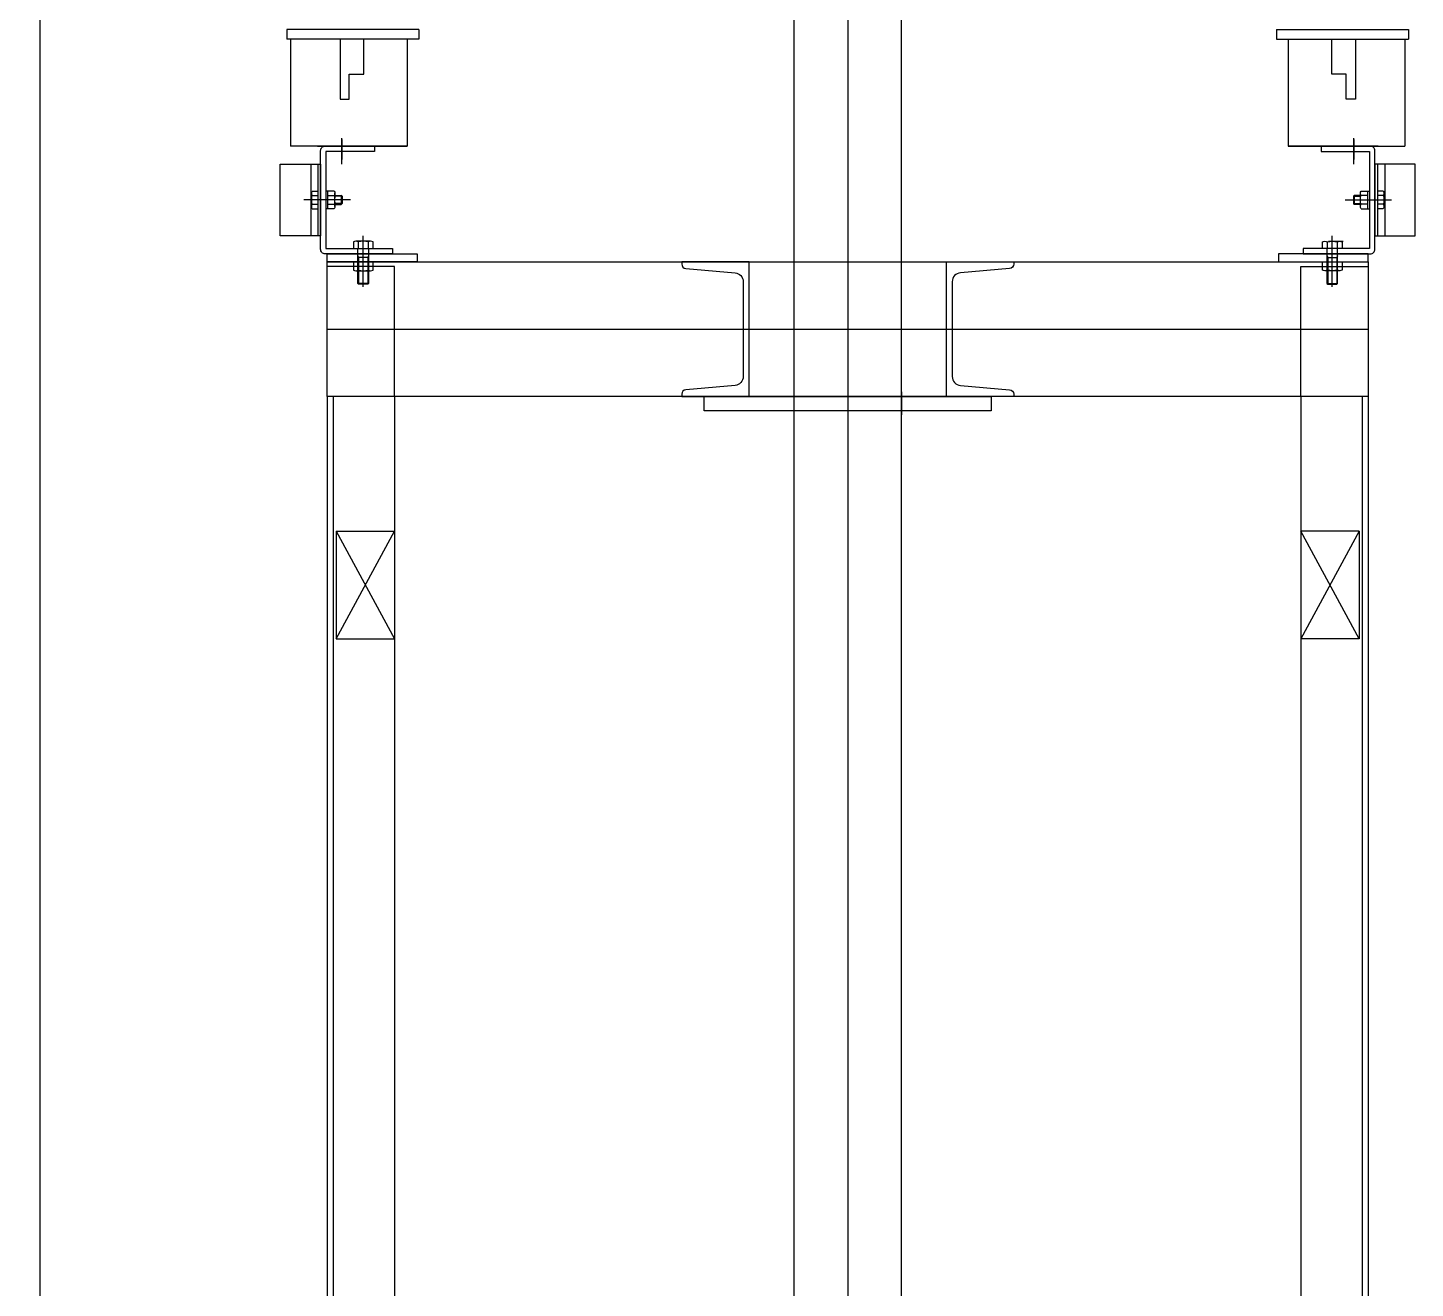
# Model space of a CAD drawing. Header units: millimetres. Extents: x 5544 to 245194, y -610088 to 30375.
# Drawn here: x 69388 to 70934, y 10423 to 11828 of the extents above; entities that cross this region are included whole.
import ezdxf
from ezdxf.lldxf.tags import DXFTag

# ---------------------------------------------------------------- set-up
doc = ezdxf.new("R2010")
doc.units = ezdxf.units.MM
for name, color, linetype in [('0-중심선', 1, 'CENTER'), ('0시설', 7, 'Continuous'), ('0콘크리트', 2, 'Continuous'), ('1', 1, 'CENTER2'), ('2', 1, 'CENTER'), ('5', 5, 'Continuous'), ('CENTER', 1, 'CENTER'), ('CL', 1, 'CENTER')]:
    doc.layers.add(name, color=color, linetype=linetype)
tags = doc.linetypes.add('CENTER', pattern=[2, 1.25, -0.25, 0.25, -0.25]).pattern_tags.tags
tags[10:11] = [DXFTag(74, 4), DXFTag(75, 0), DXFTag(340, '0'), DXFTag(46, 1.0), DXFTag(50, 0.0), DXFTag(44, 0.0), DXFTag(45, 0.0)]
tags[8:9] = [DXFTag(74, 4), DXFTag(75, 0), DXFTag(340, '0'), DXFTag(46, 1.0), DXFTag(50, 0.0), DXFTag(44, 0.0), DXFTag(45, 0.0)]
tags[6:7] = [DXFTag(74, 4), DXFTag(75, 0), DXFTag(340, '0'), DXFTag(46, 1.0), DXFTag(50, 0.0), DXFTag(44, 0.0), DXFTag(45, 0.0)]
tags[4:5] = [DXFTag(74, 4), DXFTag(75, 0), DXFTag(340, '0'), DXFTag(46, 1.0), DXFTag(50, 0.0), DXFTag(44, 0.0), DXFTag(45, 0.0)]
tags = doc.linetypes.add('CENTER2', pattern=[1.125, 0.75, -0.125, 0.125, -0.125]).pattern_tags.tags
tags[10:11] = [DXFTag(74, 4), DXFTag(75, 0), DXFTag(340, '0'), DXFTag(46, 1.0), DXFTag(50, 0.0), DXFTag(44, 0.0), DXFTag(45, 0.0)]
tags[8:9] = [DXFTag(74, 4), DXFTag(75, 0), DXFTag(340, '0'), DXFTag(46, 1.0), DXFTag(50, 0.0), DXFTag(44, 0.0), DXFTag(45, 0.0)]
tags[6:7] = [DXFTag(74, 4), DXFTag(75, 0), DXFTag(340, '0'), DXFTag(46, 1.0), DXFTag(50, 0.0), DXFTag(44, 0.0), DXFTag(45, 0.0)]
tags[4:5] = [DXFTag(74, 4), DXFTag(75, 0), DXFTag(340, '0'), DXFTag(46, 1.0), DXFTag(50, 0.0), DXFTag(44, 0.0), DXFTag(45, 0.0)]

# ---------------------------------------------------------------- blocks, each defined once
blk = doc.blocks.new('A$C6C5FDD78')
for p, q in [((0, 150), (147, 150)), ((0, 150), (0, 139)), ((147, 150), (147, 139)), ((0, 139), (147, 139)), ((13, 139), (13, 20)), ((143, 139), (143, 20)), ((13, 20), (105, 20)), ((13, 20), (143, 20))]:
    blk.add_line(p, q)
at = {"color": 3}
for p, q in [((61.4, 100), (61.4, 139)), ((87.8, 139), (87.8, 72.4)), ((77.6, 100), (61.4, 100)), ((77.6, 72.4), (77.6, 100)), ((87.8, 72.4), (77.6, 72.4))]:
    blk.add_line(p, q, dxfattribs=at)
at = {"color": 7}
blk.add_line((113, 20), (13, 20), dxfattribs=at)
at = {"color": 1, "linetype": 'CENTER2'}
blk.add_line((86, 0), (86, 28.8), dxfattribs=at)
blk = doc.blocks.new('웨이트')
at = {"color": 1, "linetype": 'CENTER2'}
for p, q in [((-7532.5, 9160.5), (-7532.5, 9187.3)), ((-7532.5, 9160.5), (-7532.5, 9187.3)), ((-7532.5, 9160.5), (-7532.5, 9187.3)), ((-7532.5, 9160.5), (-7532.5, 9187.3)), ((-7532.5, 9135.5), (-7532.5, 9187.3)), ((-7532.5, 8027.1), (-7532.5, 7975.3)), ((-7532.5, 8002.1), (-7532.5, 7975.3)), ((-7532.5, 8002.1), (-7532.5, 7975.3)), ((-7532.5, 8002.1), (-7532.5, 7975.3)), ((-7532.5, 8002.1), (-7532.5, 7975.3))]:
    blk.add_line(p, q, dxfattribs=at)
for p, q in [((-7572.5, 9171.8), (-7492.5, 9171.8)), ((-7542.3, 9178), (-7542.3, 9171.8)), ((-7539.9, 9178.8), (-7525.2, 9178.8)), ((-7537.4, 9178), (-7537.4, 9171.8)), ((-7527.6, 9178), (-7527.6, 9171.8)), ((-7522.7, 9178), (-7522.7, 9171.8)), ((-7542.3, 9160.8), (-7542.3, 9162.8)), ((-7542.3, 9160.8), (-7542.3, 9162.8)), ((-7542.3, 9153.6), (-7542.3, 9160.8)), ((-7542.3, 9153.6), (-7542.3, 9160.8)), ((-7522.7, 9160.8), (-7542.3, 9160.8)), ((-7522.7, 9160.8), (-7542.3, 9160.8)), ((-7537.4, 9160.8), (-7537.4, 9153.6)), ((-7537.4, 9160.8), (-7537.4, 9153.6)), ((-7527.6, 9160.8), (-7527.6, 9153.6)), ((-7527.6, 9160.8), (-7527.6, 9153.6)), ((-7522.7, 9160.8), (-7522.7, 9162.8)), ((-7522.7, 9160.8), (-7522.7, 9162.8)), ((-7522.7, 9153.6), (-7522.7, 9160.8)), ((-7522.7, 9153.6), (-7522.7, 9160.8)), ((-7313.5, 9161.3), (-4463.5, 9161.3)), ((-7525.2, 9152.8), (-7539.9, 9152.8)), ((-7525.2, 9152.8), (-7539.9, 9152.8)), ((-7537.5, 9152.8), (-7537.5, 9145.8)), ((-7537.5, 9152.8), (-7537.5, 9145.8)), ((-7536.5, 9144.8), (-7537.5, 9145.8)), ((-7536.5, 9144.8), (-7537.5, 9145.8)), ((-7537.5, 9145.8), (-7527.5, 9145.8)), ((-7537.5, 9145.8), (-7527.5, 9145.8)), ((-7536.5, 9144.8), (-7536.5, 9152.8)), ((-7536.5, 9144.8), (-7536.5, 9152.8)), ((-7536.5, 9144.8), (-7528.5, 9144.8)), ((-7536.5, 9144.8), (-7528.5, 9144.8)), ((-7528.5, 9144.8), (-7528.5, 9152.8)), ((-7528.5, 9144.8), (-7528.5, 9152.8)), ((-7528.5, 9144.8), (-7527.5, 9145.8)), ((-7528.5, 9144.8), (-7527.5, 9145.8)), ((-7527.5, 9152.8), (-7527.5, 9145.8)), ((-7527.5, 9152.8), (-7527.5, 9145.8)), ((-7163.5, 9151.3), (-7043.5, 9151.3)), ((-7163.5, 9151.3), (-7163.5, 9086.3)), ((-7043.5, 9151.3), (-7043.5, 9086.3)), ((-7486.5, 9113.1), (-7486.5, 9129.5)), ((-7485.7, 9126.8), (-7478.5, 9126.8)), ((-7485.7, 9115.8), (-7478.5, 9115.8)), ((-7313.5, 9086.3), (-6238.5, 9086.3)), ((-7313.5, 8076.3), (-6238.5, 8076.3)), ((-7163.5, 8011.3), (-7163.5, 8076.3)), ((-7043.5, 8011.3), (-7043.5, 8076.3)), ((-7486.5, 8045.5), (-7486.5, 8029.1)), ((-7485.7, 8046.8), (-7478.5, 8046.8)), ((-7485.7, 8035.8), (-7478.5, 8035.8)), ((-7536.5, 8017.8), (-7537.5, 8016.8)), ((-7536.5, 8017.8), (-7537.5, 8016.8)), ((-7537.5, 8009.8), (-7537.5, 8016.8)), ((-7537.5, 8009.8), (-7537.5, 8016.8)), ((-7537.5, 8016.8), (-7527.5, 8016.8)), ((-7537.5, 8016.8), (-7527.5, 8016.8)), ((-7536.5, 8017.8), (-7536.5, 8009.8)), ((-7536.5, 8017.8), (-7536.5, 8009.8)), ((-7536.5, 8017.8), (-7528.5, 8017.8)), ((-7536.5, 8017.8), (-7528.5, 8017.8)), ((-7528.5, 8017.8), (-7528.5, 8009.8)), ((-7528.5, 8017.8), (-7527.5, 8016.8)), ((-7528.5, 8017.8), (-7528.5, 8009.8)), ((-7528.5, 8017.8), (-7527.5, 8016.8)), ((-7527.5, 8009.8), (-7527.5, 8016.8)), ((-7527.5, 8009.8), (-7527.5, 8016.8)), ((-7163.5, 8011.3), (-7043.5, 8011.3)), ((-7542.3, 8009), (-7542.3, 8001.8)), ((-7542.3, 8009), (-7542.3, 8001.8)), ((-7522.7, 8001.8), (-7542.3, 8001.8)), ((-7522.7, 8001.8), (-7542.3, 8001.8)), ((-7542.3, 8001.8), (-7542.3, 7999.8)), ((-7542.3, 8001.8), (-7542.3, 7999.8)), ((-7525.2, 8009.8), (-7539.9, 8009.8)), ((-7525.2, 8009.8), (-7539.9, 8009.8)), ((-7537.4, 8001.8), (-7537.4, 8009)), ((-7537.4, 8001.8), (-7537.4, 8009)), ((-7527.6, 8001.8), (-7527.6, 8009)), ((-7527.6, 8001.8), (-7527.6, 8009)), ((-7522.7, 8009), (-7522.7, 8001.8)), ((-7522.7, 8009), (-7522.7, 8001.8)), ((-7522.7, 8001.8), (-7522.7, 7999.8)), ((-7522.7, 8001.8), (-7522.7, 7999.8)), ((-7313.5, 8001.3), (-4463.5, 8001.3)), ((-7572.5, 7990.8), (-7492.5, 7990.8)), ((-7542.3, 7984.6), (-7542.3, 7990.8)), ((-7539.9, 7983.8), (-7525.2, 7983.8)), ((-7537.4, 7984.6), (-7537.4, 7990.8)), ((-7527.6, 7984.6), (-7527.6, 7990.8)), ((-7522.7, 7984.6), (-7522.7, 7990.8))]:
    blk.add_line(p, q)
for points in [[(-7572.5, 9168.8), (-7492.5, 9168.8), (-7492.5, 9213.8), (-7572.5, 9213.8)], [(-7472.5, 9161.3), (-7472.5, 9061.3), (-7463.5, 9061.3), (-7463.5, 9161.3)], [(-7463.5, 9161.3), (-7463.5, 8001.3), (-7313.5, 8001.3), (-7313.5, 9161.3)], [(-7297.5, 8421.3), (-7297.5, 8741.3), (-7313.5, 8741.3), (-7313.5, 8421.3)], [(-7472.5, 8001.3), (-7472.5, 8101.3), (-7463.5, 8101.3), (-7463.5, 8001.3)], [(-7572.5, 7993.8), (-7492.5, 7993.8), (-7492.5, 7948.8), (-7572.5, 7948.8)]]:
    blk.add_lwpolyline(points, close=True)
for points in [[(-7586.5, 9162.8), (-7478.5, 9162.8), (-7478.5, 9088.8), (-7472.5, 9088.8), (-7472.5, 9163.8, 0.414214), (-7477.5, 9168.8), (-7587.5, 9168.8, 0.414214), (-7592.5, 9163.8), (-7592.5, 9108.8), (-7586.5, 9108.8)], [(-7586.5, 7999.8), (-7478.5, 7999.8), (-7478.5, 8073.8), (-7472.5, 8073.8), (-7472.5, 7998.8, -0.414214), (-7477.5, 7993.8), (-7587.5, 7993.8, -0.414214), (-7592.5, 7998.8), (-7592.5, 8053.8), (-7586.5, 8053.8)]]:
    blk.add_lwpolyline(points, format="xyb", close=True)
for points in [[(-7478.5, 9110.3), (-7485.7, 9110.3, -0.309401), (-7485.7, 9115.8, -0.154701), (-7485.7, 9126.8, -0.309401), (-7485.7, 9132.3), (-7478.5, 9132.3), (-7478.5, 9110.3)], [(-7478.5, 8052.3), (-7485.7, 8052.3, 0.309401), (-7485.7, 8046.8, 0.154701), (-7485.7, 8035.8, 0.309401), (-7485.7, 8030.3), (-7478.5, 8030.3), (-7478.5, 8052.3)]]:
    blk.add_lwpolyline(points, format="xyb")
for centre, start, end in [((-7539.9, 9174.5), 55.6158, 124.3842), ((-7535, 9174.5), 90, 124.3842), ((-7530.1, 9174.5), 55.6158, 90), ((-7525.2, 9174.5), 55.6158, 124.3842), ((-7539.9, 9157.1), 235.6158, 304.3842), ((-7539.9, 9157.1), 235.6158, 304.3842), ((-7535, 9157.1), 235.6158, 270), ((-7535, 9157.1), 235.6158, 270), ((-7530.1, 9157.1), 270, 304.3842), ((-7530.1, 9157.1), 270, 304.3842), ((-7525.2, 9157.1), 235.6158, 304.3842), ((-7525.2, 9157.1), 235.6158, 304.3842), ((-7539.9, 8005.5), 55.6158, 124.3842), ((-7539.9, 8005.5), 55.6158, 124.3842), ((-7535, 8005.5), 90, 124.3842), ((-7535, 8005.5), 90, 124.3842), ((-7530.1, 8005.5), 55.6158, 90), ((-7530.1, 8005.5), 55.6158, 90), ((-7525.2, 8005.5), 55.6158, 124.3842), ((-7525.2, 8005.5), 55.6158, 124.3842), ((-7539.9, 7988.1), 235.6158, 304.3842), ((-7535, 7988.1), 235.6158, 270), ((-7530.1, 7988.1), 270, 304.3842), ((-7525.2, 7988.1), 235.6158, 304.3842)]:
    blk.add_arc(centre, 4.34, start, end)
at = {"layer": '1'}
for p, q in [((-7388.5, 9161.3), (-7388.5, 8001.3)), ((-7599.8, 9145.3), (-7577.7, 9145.3)), ((-7163.5, 9151.3), (-7043.5, 9086.3)), ((-7043.5, 9151.3), (-7163.5, 9086.3)), ((-7444, 9121.3), (-7492.4, 9121.3)), ((-7463.5, 8581.3), (-4418.2, 8581.3)), ((-7163.5, 8011.3), (-7043.5, 8076.3)), ((-7043.5, 8011.3), (-7163.5, 8076.3)), ((-7444, 8041.3), (-7492.4, 8041.3)), ((-7599.8, 8017.3), (-7577.7, 8017.3))]:
    blk.add_line(p, q, dxfattribs=at)
at = {"layer": '2'}
for p, q in [((-7572.5, 9179.8), (-7492.5, 9179.8)), ((-7458.5, 9086.3), (-7458.5, 9161.3)), ((-7313.5, 9154.8), (-4463.5, 9154.8)), ((-7468.5, 9115.3), (-7468.5, 9127.3)), ((-7454.4, 9126.8), (-7463.5, 9126.8)), ((-7453.5, 9129.5), (-7453.5, 9113.1)), ((-7439.5, 9115.3), (-7439.5, 9127.3)), ((-7454.4, 9115.8), (-7463.5, 9115.8)), ((-7313.5, 9086.3), (-7458.5, 9086.3)), ((-7458.5, 8076.3), (-7458.5, 8001.3)), ((-7313.5, 8076.3), (-7458.5, 8076.3)), ((-7313.5, 8076.3), (-7458.5, 8076.3)), ((-7468.5, 8047.3), (-7468.5, 8035.3)), ((-7454.4, 8046.8), (-7463.5, 8046.8)), ((-7453.5, 8033.1), (-7453.5, 8049.5)), ((-7439.5, 8047.3), (-7439.5, 8035.3)), ((-7454.4, 8035.8), (-7463.5, 8035.8)), ((-7313.5, 8007.8), (-4463.5, 8007.8)), ((-7572.5, 7982.8), (-7492.5, 7982.8))]:
    blk.add_line(p, q, dxfattribs=at)
for points in [[(-7478.5, 9115.3), (-7439.5, 9115.3), (-7438.5, 9116.2), (-7438.5, 9126.4), (-7439.5, 9127.3), (-7478.5, 9127.3)], [(-7470.2, 9127.3), (-7468.5, 9126.4), (-7438.5, 9126.4)], [(-7470.2, 9115.3), (-7468.5, 9116.2), (-7438.5, 9116.2)], [(-7478.5, 8047.3), (-7439.5, 8047.3), (-7438.5, 8046.4), (-7438.5, 8036.2), (-7439.5, 8035.3), (-7478.5, 8035.3)], [(-7470.2, 8047.3), (-7468.5, 8046.4), (-7438.5, 8046.4)], [(-7470.2, 8035.3), (-7468.5, 8036.2), (-7438.5, 8036.2)]]:
    blk.add_lwpolyline(points, dxfattribs=at)
for points in [[(-7463.5, 9132.3), (-7454.4, 9132.3, -0.309401), (-7454.4, 9126.8, -0.154701), (-7454.4, 9115.8, -0.309401), (-7454.4, 9110.3), (-7463.5, 9110.3), (-7463.5, 9132.3)], [(-7463.5, 8030.3), (-7454.4, 8030.3, 0.309401), (-7454.4, 8035.8, 0.154701), (-7454.4, 8046.8, 0.309401), (-7454.4, 8052.3), (-7463.5, 8052.3), (-7463.5, 8030.3)]]:
    blk.add_lwpolyline(points, format="xyb", dxfattribs=at)
for points in [[(-7320.9, 8761.7, -0.388869), (-7316, 8766.3), (-7313.5, 8766.3), (-7313.5, 8691.3), (-7463.5, 8691.3), (-7463.5, 8766.3), (-7461.1, 8766.3, -0.388869), (-7456.1, 8761.7), (-7451.3, 8706.9, 0.388869), (-7441.4, 8697.8), (-7335.7, 8697.8, 0.388869), (-7325.7, 8706.9)], [(-7320.9, 8400.9, 0.388869), (-7316, 8396.3), (-7313.5, 8396.3), (-7313.5, 8471.3), (-7463.5, 8471.3), (-7463.5, 8396.3), (-7461.1, 8396.3, 0.388869), (-7456.1, 8400.9), (-7451.3, 8455.7, -0.388869), (-7441.4, 8464.8), (-7335.7, 8464.8, -0.388869), (-7325.7, 8455.7)]]:
    blk.add_lwpolyline(points, format="xyb", close=True, dxfattribs=at)
at = {"layer": 'CENTER'}
for p, q in [((-7435.5, 9121.3), (-7481.5, 9121.3)), ((-7435.5, 8041.3), (-7481.5, 8041.3))]:
    blk.add_line(p, q, dxfattribs=at)
at = {"layer": 'CL'}
for p, q in [((-7318.5, 8641.3), (-7293.1, 8641.3)), ((-7318.5, 8521.3), (-7293.1, 8521.3))]:
    blk.add_line(p, q, dxfattribs=at)
at = {"rotation": 90}
blk.add_blockref('A$C6C5FDD78', (-7572.5, 9059.3), dxfattribs=at)
at = {"xscale": -1, "rotation": 89.99999999999999}
blk.add_blockref('A$C6C5FDD78', (-7572.5, 8103.3), dxfattribs=at)
blk = doc.blocks.new('WEIGHT')
at = {"layer": '0시설', "lineweight": -3, "ltscale": 10, "rotation": 270}
blk.add_blockref('웨이트', (-8581.3, -7463.5), dxfattribs=at)
blk = doc.blocks.new('DOOR-1')
at = {"color": 7}
blk.add_lwpolyline([(-565, 1625), (-565, 2810), (-565, 2810), (-565, 2815), (-565, 2815), (-565, 2880), (-119, 2880), (-119, 0), (-740, 0), (-740, 4163.5)], dxfattribs=at)

msp = doc.modelspace()

# ---------------------------------------------------------------- linework, layer by layer
at = {"layer": '0-중심선', "ltscale": 600}
msp.add_line((70301.5, 17979.6), (70301.5, -2520.4), dxfattribs=at)
at = {"layer": '5'}
msp.add_lwpolyline([(70361.5, 17979.6), (70241.5, 17979.6), (70241.5, -2520.4), (70361.5, -2520.4), (70361.5, 17979.6)], dxfattribs=at)

# ---------------------------------------------------------------- block references
at = {"lineweight": 25, "xscale": -1}
msp.add_blockref('DOOR-1', (68661.5, 8179.6), dxfattribs=at)
at = {"layer": '0콘크리트', "lineweight": -3, "xscale": -1}
msp.add_blockref('WEIGHT', (70301.5, 11567), dxfattribs=at)

doc.saveas('drawing.dxf')
